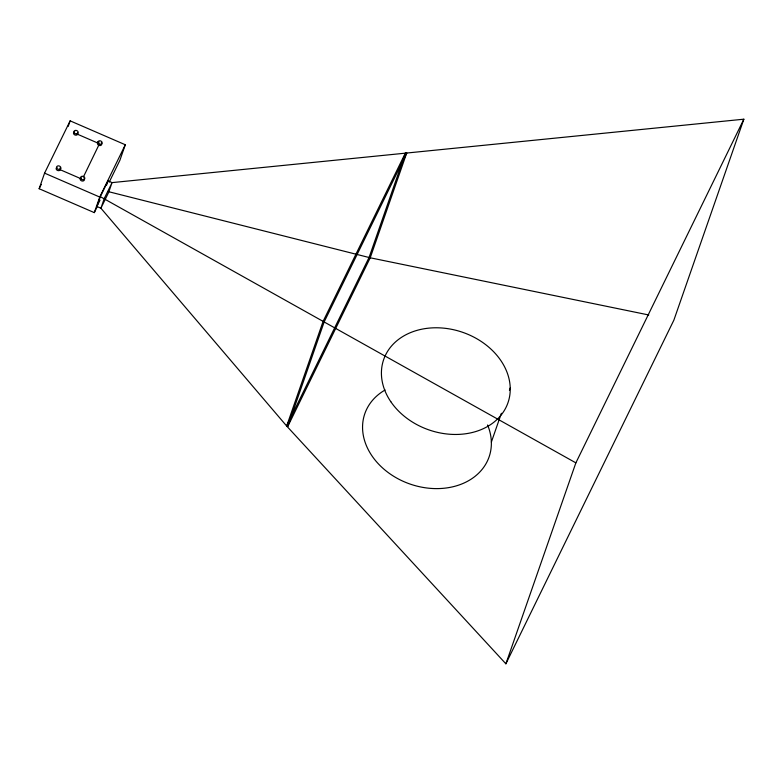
<?xml version="1.0" encoding="UTF-8"?>
<svg xmlns="http://www.w3.org/2000/svg" width="783" height="783" viewBox="0 0 783 783"><rect width="100%" height="100%" fill="white"/><g stroke="black" fill="none" stroke-linecap="round" stroke-linejoin="round"><path stroke-width="1.17" d="M97.503 206.095L94.312 212.624L39.15 188.723L44.572 173.141L70.137 120.846L125.3 144.757L119.877 160.329L109.219 182.126M68.199 126.415L70.137 120.846M60.722 168.482A2.183 1.713 19.2 0 1 57.071 168.521A2.183 1.713 19.2 0 1 58.373 165.849A2.183 1.713 19.2 0 1 60.722 168.482L60.281 169.754L81.158 178.808M98.051 141.664L97.601 142.946L76.724 133.893M99.304 144.072L83.331 177.095M94.312 212.624L99.735 197.052L125.3 144.757M96.916 206.487L100.332 196.67L108.044 180.883L112.047 182.615L743.85 119.192L673.879 320.13L505.887 663.808L286.666 426.021L100.909 208.219L96.916 206.487L99.999 200.164M106.527 185.238L108.044 180.883M286.666 426.021L323.144 321.275L405.614 152.558L406.71 153.037L370.222 257.793L287.762 426.5L286.666 426.021L369.136 257.313L405.614 152.558M287.762 426.5L324.24 321.744L406.71 153.037M491.362 442.082L501.394 413.277M509.42 390.237L510.222 387.928M505.887 663.808L575.867 462.87L743.85 119.192M39.15 188.723L41.284 184.367M108.191 191.581L370.222 257.793L648.774 314.981M369.136 257.313L370.222 257.793M100.332 196.67L575.867 462.87M44.572 173.141L99.735 197.052M323.144 321.275L324.24 321.744M487.584 424.993A65.792 51.629 19.2 0 1 455.902 485.989A65.792 51.629 19.2 0 1 373.334 457.801A65.792 51.629 19.2 0 1 385.089 389.993M59.929 167.993A2.183 1.713 19.2 0 1 59.635 170.41A2.183 1.713 19.2 0 1 56.63 169.794A2.183 1.713 19.2 0 1 56.924 167.366M77.566 132.924A2.183 1.713 19.2 0 1 75.413 135.126A2.183 1.713 19.2 0 1 73.886 132.18M74.258 131.896A2.183 1.713 19.2 0 1 74.737 131.71M101.252 142.898A2.183 1.713 19.2 0 1 100.958 145.325A2.183 1.713 19.2 0 1 97.953 144.708A2.183 1.713 19.2 0 1 98.247 142.291M98.717 142.105A2.183 1.713 19.2 0 1 99.255 142.036M84.065 178.573A2.183 1.713 19.2 0 1 83.399 180.902A2.183 1.713 19.2 0 1 80.453 179.992A2.183 1.713 19.2 0 1 81.119 177.663M104.325 198.402L100.909 208.219L108.631 192.422L112.047 182.615L104.325 198.402M390.805 401.689A65.792 51.629 19.2 0 0 502.334 413.473A65.792 51.629 19.2 0 0 444.353 328.214A65.792 51.629 19.2 0 0 390.805 401.689M80.903 178.72A2.183 1.713 19.2 0 0 84.593 179.062A2.183 1.713 19.2 0 0 82.626 176.253A2.183 1.713 19.2 0 0 80.903 178.72M74.414 133.041A2.183 1.713 19.2 0 0 78.065 132.993A2.183 1.713 19.2 0 0 75.716 130.369A2.183 1.713 19.2 0 0 74.414 133.041M98.404 143.436A2.183 1.713 19.2 0 0 102.044 143.387A2.183 1.713 19.2 0 0 99.695 140.764A2.183 1.713 19.2 0 0 98.404 143.436"/></g></svg>
